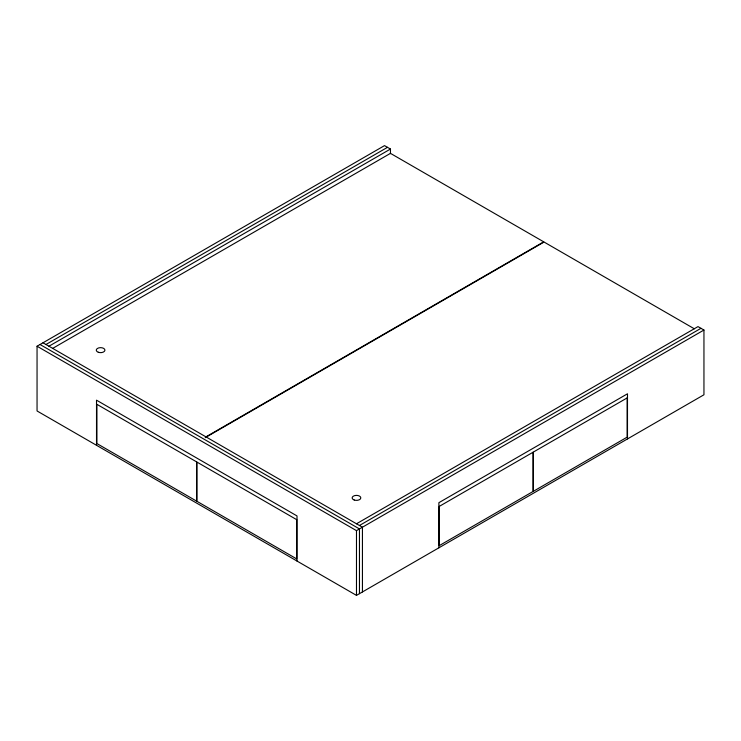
<?xml version="1.0" encoding="UTF-8"?>
<svg xmlns="http://www.w3.org/2000/svg" width="741" height="741" viewBox="0 0 741 741"><rect width="100%" height="100%" fill="white"/><g stroke="black" fill="none" stroke-linecap="round" stroke-linejoin="round"><path stroke-width="1.11" d="M356.486 523.776L698.003 326.605L703.95 330.032L703.95 394.777L356.486 595.384L37.05 410.968L37.05 346.223L384.514 145.616L390.461 149.043L390.461 153.674M45.97 344.5L387.487 147.329M48.943 346.223L390.461 149.043M52.63 348.409L390.461 153.359L543.727 241.844L205.887 436.894M205.229 437.662L544.061 242.038L694.317 328.791M359.459 525.489L700.977 328.319M37.05 346.223L356.486 530.639L703.95 330.032M42.997 342.787L362.432 527.212L362.432 591.957M40.023 344.5L359.459 528.926L359.459 593.671M627.488 438.922L627.488 393.795L438.885 502.685L438.885 547.812M356.486 530.639L356.486 595.384M297.011 561.057L297.011 515.931L96.515 400.177L96.515 445.304M533.02 452.26L439.228 506.418L439.228 545.654L533.02 491.505L533.02 452.26M627.155 397.917L533.363 452.066L533.363 491.311L627.155 437.153L627.155 397.917M196.597 461.875L96.858 404.299L96.858 443.535L196.597 501.12L196.597 461.875M296.678 519.654L196.939 462.069L196.939 501.314L296.678 558.899L296.678 519.654M354.207 500.008A4.326 2.501 0 0 0 360.811 497.952A4.326 2.501 0 0 0 354.43 495.673A4.326 2.501 0 0 0 354.207 500.008M98.321 352.271A4.326 2.501 0 0 0 104.926 350.224A4.326 2.501 0 0 0 98.544 347.946A4.326 2.501 0 0 0 98.321 352.271"/></g></svg>
